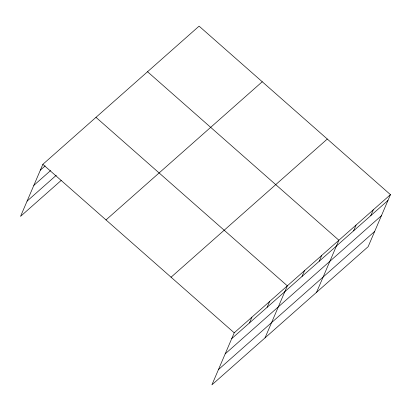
<?xml version="1.0" encoding="UTF-8"?>
<svg xmlns="http://www.w3.org/2000/svg" width="411" height="411" viewBox="0 0 411 411"><rect width="100%" height="100%" fill="white"/><g stroke="black" fill="none" stroke-linecap="round" stroke-linejoin="round"><path stroke-width="0.62" d="M390.45 194.639L234.213 332.812L211.906 384.855L368.143 246.677L390.45 194.639L199.094 26.145L42.857 164.323L20.55 216.361L61.229 180.388M249.431 322.964L251.917 317.153M267.135 307.305L269.626 301.494M265.028 337.878L287.335 285.835L95.974 117.341M302.028 276.444L304.52 270.633M319.213 261.247L321.705 255.437M316.588 292.278L338.89 240.235L147.534 71.745M353.588 230.848L356.08 225.038M370.773 215.647L373.265 209.836M40.365 170.128L45.148 165.9M33.825 185.387L50.574 170.575M27.09 201.107L56.281 175.286M106.002 219.921L262.239 81.748M171.063 277.209L327.3 139.036M231.722 338.623L387.958 200.45M225.182 353.881L381.418 215.703M218.447 369.597L374.683 231.424M42.857 164.323L234.213 332.812"/></g></svg>
